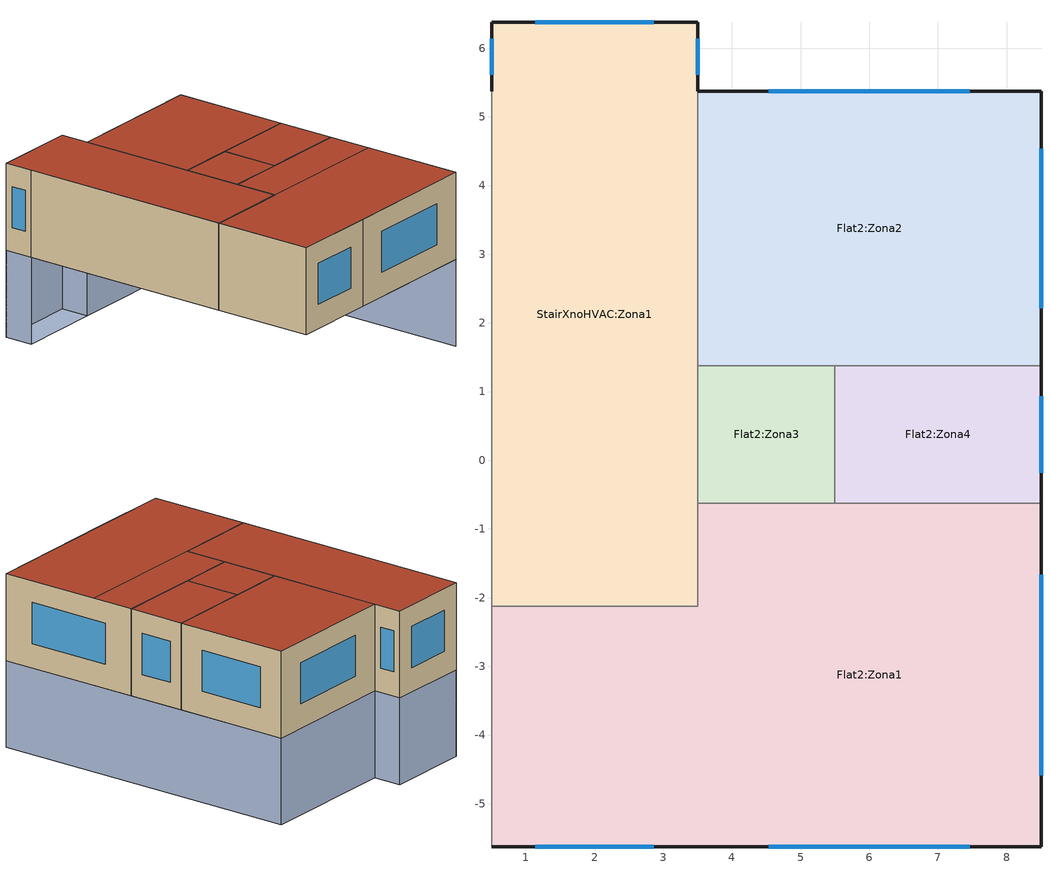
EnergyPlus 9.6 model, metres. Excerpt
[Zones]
StairXnoHVAC:Zona1
 floor adiabatic (Pavimento interno di progetto): 3.5,-2.12 0.5,-2.12 0.5,6.38 3.5,6.38 z0
 wall outside (_wall_MOD): 3.5,5.38 3.5,6.38 0.5,6.38 0.5,5.38 z0:3
 wall to Flat2:Zona3 (Parete semi-esposta di progetto_Rev): 3.5,-0.62 3.5,1.38 z0:3
 wall to Flat2:Zona2 (Parete semi-esposta di progetto_Rev): 3.5,1.38 3.5,5.38 z0:3
 wall to Flat2:Zona1 (Parete semi-esposta di progetto_Rev): 0.5,-2.12 3.5,-2.12 3.5,-0.62 z0:3
 wall adiabatic (115mm single leaf brick (plastered both sides)): 0.5,5.38 0.5,-2.12 z0:3
 window (Dbl LoE (e2=.1) Clr 6mm/13mm Arg - 1001): 3.5,5.62 3.5,6.13 z0.84:2.26
 window (Sgl Clr 6mm - 1002): 2.86,6.38 1.14,6.38 z0.84:2.26
 window (Trp LoE (e2=e5=.1) Clr 3mm/13mm Arg - 1003): 0.5,6.13 0.5,5.62 z0.84:2.26
 roof outside (_FlatRoof_mod): 0.5,-2.12 3.5,-2.12 3.5,6.38 0.5,6.38 z3
Flat2:Zona3
 floor ground (Pavimento controterra di progetto): 5.5,-0.62 3.5,-0.62 3.5,1.38 5.5,1.38 z0
 wall to Flat2:Zona4 (115mm single leaf brick (plastered both sides)): 5.5,-0.62 5.5,1.38 z0:3
 wall to Flat2:Zona2 (115mm single leaf brick (plastered both sides)): 5.5,1.38 3.5,1.38 z0:3
 wall to Flat2:Zona1 (115mm single leaf brick (plastered both sides)): 3.5,-0.62 5.5,-0.62 z0:3
 roof outside (_FlatRoof_mod): 3.5,-0.62 5.5,-0.62 5.5,1.38 3.5,1.38 z3
Flat2:Zona2
 floor ground (Pavimento controterra di progetto): 8.5,1.38 3.5,1.38 3.5,5.38 8.5,5.38 z0
 wall outside (_wall_MOD): 8.5,1.38 8.5,5.38 3.5,5.38 z0:3
 wall to Flat2:Zona4 (115mm single leaf brick (plastered both sides)_Rev): 5.5,1.38 8.5,1.38 z0:3
 window (Dbl LoE (e2=.1) Clr 6mm/13mm Arg - 1001): 8.5,2.21 8.5,4.54 / 7.46,5.38 4.54,5.38 z0.84:2.26
 roof outside (_FlatRoof_mod): 3.5,1.38 8.5,1.38 8.5,5.38 3.5,5.38 z3
Flat2:Zona1
 floor ground (Pavimento controterra di progetto): 3.5,-5.63 0.5,-5.63 0.5,-2.13 3.5,-2.13 z0; 8.5,-5.63 3.5,-5.63 3.5,-0.62 8.5,-0.62 z0
 wall outside (_wall_MOD): 0.5,-5.62 3.5,-5.62 8.5,-5.62 8.5,-0.62 z0:3
 wall to Flat2:Zona4 (115mm single leaf brick (plastered both sides)_Rev): 8.5,-0.62 5.5,-0.62 z0:3
 wall adiabatic (115mm single leaf brick (plastered both sides)): 0.5,-2.12 0.5,-5.62 z0:3
 window (Dbl LoE (e2=.1) Clr 6mm/13mm Arg - 1001): 8.5,-4.58 8.5,-1.66 / 1.14,-5.62 2.86,-5.62 / 4.54,-5.62 7.46,-5.62 z0.84:2.26
 roof outside (_FlatRoof_mod): 3.5,-2.12 8.5,-2.12 8.5,-0.62 3.5,-0.62 z3; 0.5,-5.62 8.5,-5.62 8.5,-2.12 0.5,-2.12 z3
Flat2:Zona4
 floor ground (Pavimento controterra di progetto): 8.5,-0.62 5.5,-0.62 5.5,1.38 8.5,1.38 z0
 wall outside (_wall_MOD): 8.5,-0.62 8.5,1.38 z0:3
 window (Dbl LoE (e2=.1) Clr 6mm/13mm Arg - 1001): 8.5,-0.18 8.5,0.94 z0.84:2.26
 roof outside (_FlatRoof_mod): 5.5,-0.62 8.5,-0.62 8.5,1.38 5.5,1.38 z3
shading: 8.5,-5.62 8.5,5.38 / 8.5,5.38 3.5,5.38 / 3.5,5.38 3.5,6.38 / 3.5,6.38 0.5,6.38 / 0.5,6.38 0.5,5.38 z-3:0; 0.5,-5.62 0.5,5.38 z0:3; 0.5,5.38 3.5,5.38 3.5,6.38 0.5,6.38 z0; 3.5,5.38 0.5,5.38 0.5,6.38 3.5,6.38 z-3
[Site:Location]
Senza titolo (01-01:31-12)  (01-01:31-12): Latitude {deg}=45.22; Longitude {deg}=7.65; Time Zone {hr}=1; Elevation {m}=287
[Site:GroundTemperature:BuildingSurface]
18, 18, 18, 18, 18, 18, 18, 18, 18, 18, 18, 18
[Site:GroundTemperature:Deep]
14, 14, 14, 14, 14, 14, 14, 14, 14, 14, 14, 14
[Site:GroundTemperature:Shallow]
14, 14, 14, 14, 14, 14, 14, 14, 14, 14, 14, 14
[Site:GroundTemperature:FCfactorMethod]
1.99, 1.11, 2.67, 5.12, 11.52, 16.46, 19.79, 20.81, 19.08, 15.24, 10.12, 5.36
[Site:GroundReflectance]
0.2, 0.2, 0.2, 0.2, 0.2, 0.2, 0.2, 0.2, 0.2, 0.2, 0.2, 0.2
[Site:GroundReflectance:SnowModifier]
2, 2
[SizingPeriod:DesignDay] Day of Month=15; Humidity Condition Type=WetBulb; Barometric Pressure {Pa}=97924.4; Rain Indicator=No; Snow Indicator=No
Name | Month | Day Type | Maximum Dry-Bulb Temperature {C} | Daily Dry-Bulb Temperature Range {deltaC} | Wetbulb or DewPoint at Maximum Dry-Bulb {C} | Wind Speed {m/s} | Wind Direction {deg} | Daylight Saving Time Indicator | Solar Model Indicator | Sky Clearness
Summer Design Day in Senza titolo (01-01:31-12) Giu | 6 | SummerDesignDay | 31.8 | 11.1 | 22.9 | 0 | 0 | Yes | ASHRAEClearSky | 0.98
Summer Design Day in Senza titolo (01-01:31-12) Lug | 7 | SummerDesignDay | 32.1 | 11 | 22.8 | 0 | 0 | Yes | ASHRAEClearSky | 0.98
Summer Design Day in Senza titolo (01-01:31-12) Ago | 8 | SummerDesignDay | 32.8 | 11.5 | 23.5 | 0 | 0 | Yes | ASHRAEClearSky | 0.98
Summer Design Day in Senza titolo (01-01:31-12) Set | 9 | SummerDesignDay | 29 | 11.5 | 20.2 | 0 | 0 | Yes | ASHRAEClearSky | 0.98
Winter Design Day in Senza titolo (01-01:31-12) | 1 | WinterDesignDay | -5.9 | 0 | -5.9 | 0.6 | 300 | No |  | 0
[Building]
Building: North Axis {deg}=0; Terrain=Suburbs; Loads Convergence Tolerance Value {W}=.04; Temperature Convergence Tolerance Value {deltaC}=.4; Solar Distribution=FullExterior; Maximum Number of Warmup Days=25; Minimum Number of Warmup Days=6
[Material:NoMass]
5_RVAL_4: Roughness=Rough; Thermal Resistance {m2-K/W}=.18; Thermal Absorptance=0.9; Solar Absorptance=0.7; Visible Absorptance=0.7
[Construction]
Pavimento interno di progetto; Massa interna di progetto: Cast Concrete (Dense)_.1
_FlatRoof_mod: Asphalt 1_.01, MW Glass Wool (rolls)_.0001, Cement/plaster/mortar - cement plaster_.04, Concrete cast - dense reinforced_.2, Plasterboard_.013
_wall_MOD: Cement/plaster/mortar - cement plaster sand aggregate_.015, _Insulation_.0001, Brick_.06, 5_RVAL_4, Concrete Block (Medium)_.13, Gypsum Plastering_.015
Parete semi-esposta di progetto_Rev: Gypsum Plastering_.013, Concrete Block (Medium)_.1, XPS Extruded Polystyrene  - CO2 Blowing_.0795, Brickwork Outer_.1
115mm single leaf brick (plastered both sides); 115mm single leaf brick (plastered both sides)_Rev: Gypsum Plastering_.013, Brickwork Inner_.115, Gypsum Plastering_.013
Pavimento controterra di progetto: Urea Formaldehyde Foam_.1327, Cast Concrete_.1, Floor/Roof Screed_.07, Timber Flooring_.03
Dbl LoE (e2=.1) Clr 6mm/13mm Arg - 1001: 42, 1004, 3
Dbl LoE (e2=.1) Clr 6mm/13mm Arg - 2001: 20002, 42, 1004, 3
Sgl Clr 6mm - 1002: 3
Sgl Clr 6mm - 2002: 20002, 3
Trp LoE (e2=e5=.1) Clr 3mm/13mm Arg - 1003: 40, 1004, 2, 1004, 41
Trp LoE (e2=e5=.1) Clr 3mm/13mm Arg - 2003: 20002, 40, 1004, 2, 1004, 41
[WindowMaterial:Gas]
1004: Gas Type=Argon; Thickness {m}=.013
[WindowMaterial:Glazing] Optical Data Type=SpectralAverage; Infrared Transmittance at Normal Incidence=0; Conductivity {W/m-K}=.9; Dirt Correction Factor for Solar and Visible Transmittance=1
Name | Thickness {m} | Solar Transmittance at Normal Incidence | Front Side Solar Reflectance at Normal Incidence | Back Side Solar Reflectance at Normal Incidence | Visible Transmittance at Normal Incidence | Front Side Visible Reflectance at Normal Incidence | Back Side Visible Reflectance at Normal Incidence | Front Side Infrared Hemispherical Emissivity | Back Side Infrared Hemispherical Emissivity
2 | .003 | .837 | .075 | .075 | .898 | .081 | .081 | .84 | .84
3 | .006 | .775 | .071 | .071 | .881 | .08 | .08 | .84 | .84
40 | .003 | .63 | .19 | .22 | .85 | .056 | .079 | .84 | .1
41 | .003 | .63 | .22 | .19 | .85 | .079 | .056 | .1 | .84
42 | .006 | .6 | .17 | .22 | .84 | .055 | .078 | .84 | .1
[WindowMaterial:Blind]
20002: Slat Orientation=Horizontal; Slat Width {m}=0.025; Slat Separation {m}=0.01875; Slat Thickness {m}=0.001; Slat Angle {deg}=45; Slat Conductivity {W/m-K}=0.9; Slat Beam Solar Transmittance=0; Front Side Slat Beam Solar Reflectance=0.5; Back Side Slat Beam Solar Reflectance=0.5; Slat Diffuse Solar Transmittance=0; Front Side Slat Diffuse Solar Reflectance=0.5; Back Side Slat Diffuse Solar Reflectance=0.5; Slat Beam Visible Transmittance=0; Front Side Slat Beam Visible Reflectance=0.5; Back Side Slat Beam Visible Reflectance=0.5; Slat Diffuse Visible Transmittance=0; Front Side Slat Diffuse Visible Reflectance=0.5; Back Side Slat Diffuse Visible Reflectance=0.5; Slat Infrared Hemispherical Transmittance=0; Front Side Slat Infrared Hemispherical Emissivity=0.9; Back Side Slat Infrared Hemispherical Emissivity=0.9; Blind to Glass Distance {m}=0.05; Blind Top Opening Multiplier=0.5; Blind Bottom Opening Multiplier=0.5; Blind Left Side Opening Multiplier=0.5; Blind Right Side Opening Multiplier=0.5; Minimum Slat Angle {deg}=0; Maximum Slat Angle {deg}=180
[Material] Roughness=Rough
Name | Thickness {m} | Conductivity {W/m-K} | Density {kg/m3} | Specific Heat {J/kg-K} | Thermal Absorptance | Solar Absorptance | Visible Absorptance
Cast Concrete (Dense)_.1 | .1 | 1.4 | 2100 | 840 | 0.9 | 0.6 | 0.6
Asphalt 1_.01 | .01 | 0.7 | 2100 | 1000 | 0.9 | 0.85 | 0.9
MW Glass Wool (rolls)_.0001 | .0001 | 0.04 | 12 | 840 | 0.9 | 0.6 | 0.6
Cement/plaster/mortar - cement plaster_.04 | .04 | 0.72 | 1760 | 840 | 0.9 | 0.6 | 0.6
Concrete cast - dense reinforced_.2 | .2 | 1.9 | 2300 | 840 | 0.9 | 0.6 | 0.6
Plasterboard_.013 | .013 | 0.25 | 2800 | 896 | 0.9 | 0.5 | 0.5
Cement/plaster/mortar - cement plaster sand aggregate_.015 | .015 | 0.72 | 1860 | 840 | 0.9 | 0.6 | 0.6
_Insulation_.0001 | .0001 | .04 | 15 | 1400 | .9 | .6 | .6
Brick_.06 | .06 | 0.72 | 1920 | 840 | 0.9 | 0.6 | 0.6
Concrete Block (Medium)_.13 | .13 | 0.51 | 1400 | 1000 | 0.9 | 0.6 | 0.6
Gypsum Plastering_.015 | .015 | 0.4 | 1000 | 1000 | 0.9 | 0.5 | 0.5
Brickwork Outer_.1 | .1 | 0.84 | 1700 | 800 | 0.9 | 0.7 | 0.7
XPS Extruded Polystyrene  - CO2 Blowing_.0795 | .0795 | 0.034 | 35 | 1400 | 0.9 | 0.6 | 0.6
Concrete Block (Medium)_.1 | .1 | 0.51 | 1400 | 1000 | 0.9 | 0.6 | 0.6
Gypsum Plastering_.013 | .013 | 0.4 | 1000 | 1000 | 0.9 | 0.5 | 0.5
Brickwork Inner_.115 | .115 | 0.62 | 1700 | 800 | 0.9 | 0.7 | 0.7
Urea Formaldehyde Foam_.1327 | .1327 | 0.04 | 10 | 1400 | 0.9 | 0.6 | 0.6
Cast Concrete_.1 | .1 | 1.13 | 2000 | 1000 | 0.9 | 0.6 | 0.6
Floor/Roof Screed_.07 | .07 | 0.41 | 1200 | 840 | 0.9 | 0.73 | 0.73
Timber Flooring_.03 | .03 | 0.14 | 650 | 1200 | 0.9 | 0.78 | 0.78
[WindowShadingControl] Shading Type=ExteriorBlind; Shading Control Type=OnIfHighOutdoorAirTempAndHighHorizontalSolar; Schedule=Summer (Northern Hemisphere); Setpoint {W/m2, W or deg C}=24; Shading Control Is Scheduled=Yes; Glare Control Is Active=No; Type of Slat Angle Control for Blinds=FixedSlatAngle; Setpoint 2 {W/m2 or deg C}=120; Multiple Surface Control Type=Group
Name | Zone | Construction with Shading | Fenestration Surface 1 | Fenestration Surface 2 | Fenestration Surface 1 Name Est | Fenestration Surface 2 Name Sud | Fenestration Surface 3 Name Sud
11001 | StairXnoHVAC:Zona1 | Dbl LoE (e2=.1) Clr 6mm/13mm Arg - 2001 | StairXnoHVAC:Zona1_Wall_2_0_0_0_0_0_Win
21001 | Flat2:Zona4 | Dbl LoE (e2=.1) Clr 6mm/13mm Arg - 2001 | Flat2:Zona4_Wall_2_0_0_0_0_0_Win
31001 | Flat2:Zona2 | Dbl LoE (e2=.1) Clr 6mm/13mm Arg - 2001 | Flat2:Zona2_Wall_2_0_0_0_0_0_Win | Flat2:Zona2_Wall_3_0_0_0_0_0_Win
41001 | Flat2:Zona1 | Dbl LoE (e2=.1) Clr 6mm/13mm Arg - 2001 |  |  | Flat2:Zona1_Wall_2_0_0_0_0_0_Win | Flat2:Zona1_Wall_8_0_0_0_0_0_Win | Flat2:Zona1_Wall_9_0_0_0_0_0_Win
11002 | StairXnoHVAC:Zona1 | Sgl Clr 6mm - 2002 | StairXnoHVAC:Zona1_Wall_3_0_0_0_0_0_Win
11003 | StairXnoHVAC:Zona1 | Trp LoE (e2=e5=.1) Clr 3mm/13mm Arg - 2003 | StairXnoHVAC:Zona1_Wall_4_1_0_0_0_0_Win
[Zone] Type=1; Multiplier=1; Zone Inside Convection Algorithm=TARP
Name | Volume {m3} | Floor Area {m2} | Part of Total Floor Area
StairXnoHVAC:Zona1 | 76.5 | 25.5 | No
Flat2:Zona3 | 11.9874 | 3.9958 | Yes
Flat2:Zona4 | 17.9811 | 5.9937 | Yes
Flat2:Zona2 | 60 | 20 | Yes
Flat2:Zona1 | 106.5315 | 35.5105 | Yes
[ZoneContaminantSourceAndSink:Generic:Constant] Design Generation Rate {m3/s}=.000001; Design Removal Coefficient {m3/s}=0
Name | Zone | Generation Schedule | Removal Schedule
StairXnoHVAC:Zona1 Contaminant | StairXnoHVAC:Zona1 | Off 24/7 | Off 24/7
Flat2:Zona3 Contaminant | Flat2:Zona3 | _EN16798-1_RES_OCC | _EN16798-1_RES_OCC
Flat2:Zona4 Contaminant | Flat2:Zona4 | _EN16798-1_RES_OCC | _EN16798-1_RES_OCC
Flat2:Zona2 Contaminant | Flat2:Zona2 | _EN16798-1_RES_OCC | _EN16798-1_RES_OCC
Flat2:Zona1 Contaminant | Flat2:Zona1 | _EN16798-1_RES_OCC | _EN16798-1_RES_OCC
[ZoneInfiltration:DesignFlowRate] Schedule=On 24/7; Design Flow Rate Calculation Method=AirChanges/Hour; Constant Term Coefficient=1; Temperature Term Coefficient=0; Velocity Term Coefficient=0; Velocity Squared Term Coefficient=0
Name | Zone or ZoneList | Design Flow Rate {m3/s} | Air Changes per Hour {1/hr}
StairXnoHVAC:Zona1 Infiltration | StairXnoHVAC:Zona1 | .014875 | 0.5
Flat2:Zona3 Infiltration | Flat2:Zona3 | .002331 | 0.1
Flat2:Zona4 Infiltration | Flat2:Zona4 | .003496 | 0.1
Flat2:Zona2 Infiltration | Flat2:Zona2 | .011667 | 0.1
Flat2:Zona1 Infiltration | Flat2:Zona1 | .020714 | 0.1
[PEOPLE] Number of People Schedule=_EN16798-1_RES_OCC; Number of People Calculation Method=Area/Person; People per Floor Area {person/m2}=.0188; Floor Area per Person {m2/person}=28.3; Fraction Radiant=.3; Sensible Heat Fraction=AutoCalculate; Carbon Dioxide Generation Rate {m3/s-W}=4.96e-08; Enable ASHRAE 55 Comfort Warnings=No; Mean Radiant Temperature Calculation Type=ZoneAveraged; Work Efficiency Schedule=Work efficiency; Clothing Insulation Calculation Method=ClothingInsulationSchedule; Air Velocity Schedule=Default Air Velocity for Comfort Calculations; Thermal Comfort Model 1 Type=Fanger; Thermal Comfort Model 2 Type=AdaptiveCEN15251
Name | Zone or ZoneList or Space or SpaceList | Activity Level Schedule | Clothing Insulation Schedule
People Flat2:Zona3 | Flat2:Zona3 | Activity Schedule 436 | Clothing Schedule 436
People Flat2:Zona4 | Flat2:Zona4 | Activity Schedule 443 | Clothing Schedule 443
People Flat2:Zona2 | Flat2:Zona2 | Activity Schedule 450 | Clothing Schedule 450
People Flat2:Zona1 | Flat2:Zona1 | Activity Schedule 458 | Clothing Schedule 458
[Lights] Schedule=_EN16798-1_RES_light; Design Level Calculation Method=Watts/Area; Watts per Zone Floor Area {W/m2}=3; Return Air Fraction=0; Fraction Radiant=.42; Fraction Visible=.18; Fraction Replaceable=1
Name | Zone or ZoneList or Space or SpaceList
Flat2:Zona3 General lighting | Flat2:Zona3
Flat2:Zona4 General lighting | Flat2:Zona4
Flat2:Zona2 General lighting | Flat2:Zona2
Flat2:Zona1 General lighting | Flat2:Zona1
[OtherEquipment] Fuel Type=Electricity; Schedule=_EN16798-1_RES_Appliances; Design Level Calculation Method=Watts/Area; Power per Zone Floor Area {W/m2}=3; Fraction Latent=0; Fraction Radiant=.2; Fraction Lost=0; Carbon Dioxide Generation Rate {m3/s-W}=0
Name | Zone or ZoneList or Space or SpaceList
Flat2:Zona3 Miscellaneous gain | Flat2:Zona3
Flat2:Zona4 Miscellaneous gain | Flat2:Zona4
Flat2:Zona2 Miscellaneous gain | Flat2:Zona2
Flat2:Zona1 Miscellaneous gain | Flat2:Zona1
[WaterUse:Equipment] Flow Rate Fraction Schedule=_EN16798-1_RES_OCC
Name | Peak Flow Rate {m3/s} | Target Temperature Schedule | Hot Water Supply Temperature Schedule | Cold Water Supply Temperature Schedule | Zone
DHW Flat2:Zona3 | 3.84212e-08 | DHW Supply Temperature Flat2:Zona3 | DHW Supply Temperature Flat2:Zona3 | DHW Mains Temperature Flat2:Zona3 | Flat2:Zona3
DHW Flat2:Zona4 | 5.76317e-08 | DHW Supply Temperature Flat2:Zona4 | DHW Supply Temperature Flat2:Zona4 | DHW Mains Temperature Flat2:Zona4 | Flat2:Zona4
DHW Flat2:Zona2 | 1.92308e-07 | DHW Supply Temperature Flat2:Zona2 | DHW Supply Temperature Flat2:Zona2 | DHW Mains Temperature Flat2:Zona2 | Flat2:Zona2
DHW Flat2:Zona1 | 3.41447e-07 | DHW Supply Temperature Flat2:Zona1 | DHW Supply Temperature Flat2:Zona1 | DHW Mains Temperature Flat2:Zona1 | Flat2:Zona1
[Daylighting:Controls] Daylighting Method=SplitFlux; Availability Schedule=On; Lighting Control Type=Continuous; Minimum Input Power Fraction for Continuous or ContinuousOff Dimming Control=.1; Minimum Light Output Fraction for Continuous or ContinuousOff Dimming Control=0.1; Number of Stepped Control Steps=1; Probability Lighting will be Reset When Needed in Manual Stepped Control=1; Glare Calculation Azimuth Angle of View Direction Clockwise from Zone y-Axis {deg}=0; Maximum Allowable Discomfort Glare Index=22; DElight Gridding Resolution {m2}=1; Fraction of Lights Controlled by Reference Point 1=1; Illuminance Setpoint at Reference Point 1 {lux}=100
Name | Zone or Space | Glare Calculation Daylighting Reference Point | Daylighting Reference Point 1
Flat2:Zona3 | Flat2:Zona3 | Flat2:Zona3 Ref Point 1 | Flat2:Zona3 Ref Point 1
Flat2:Zona4 | Flat2:Zona4 | Flat2:Zona4 Ref Point 1 | Flat2:Zona4 Ref Point 1
Flat2:Zona2 | Flat2:Zona2 | Flat2:Zona2 Ref Point 1 | Flat2:Zona2 Ref Point 1
Flat2:Zona1 | Flat2:Zona1 | Flat2:Zona1 Ref Point 1 | Flat2:Zona1 Ref Point 1
[ZoneVentilation:DesignFlowRate] Schedule=Summer (Northern Hemisphere); Design Flow Rate Calculation Method=AirChanges/Hour; Air Changes per Hour {1/hr}=1; Ventilation Type=NATURAL; Fan Pressure Rise {Pa}=0; Fan Total Efficiency=1; Constant Term Coefficient=1; Temperature Term Coefficient=0; Velocity Term Coefficient=0; Velocity Squared Term Coefficient=0; Minimum Indoor Temperature {C}=18; Maximum Indoor Temperature {C}=100; Delta Temperature {deltaC}=2; Minimum Outdoor Temperature {C}=-100; Maximum Outdoor Temperature {C}=100; Maximum Wind Speed {m/s}=40
Name | Zone or ZoneList | Design Flow Rate {m3/s}
Flat2:Zona3 Nat Vent | Flat2:Zona3 | .016649
Flat2:Zona4 Nat Vent | Flat2:Zona4 | .024974
Flat2:Zona2 Nat Vent | Flat2:Zona2 | .083333
Flat2:Zona1 Nat Vent | Flat2:Zona1 | .14796
[InternalMass]
Flat2:Zona1 Internal mass: Construction=Massa interna di progetto; Zone or ZoneList=Flat2:Zona1; Surface Area {m2}=20
[Sizing:Zone] Zone Cooling Design Supply Air Temperature Input Method=SupplyAirTemperature; Zone Cooling Design Supply Air Temperature {C}=12; Zone Cooling Design Supply Air Temperature Difference {deltaC}=0; Zone Heating Design Supply Air Temperature Input Method=SupplyAirTemperature; Zone Heating Design Supply Air Temperature {C}=35; Zone Heating Design Supply Air Temperature Difference {deltaC}=0; Zone Cooling Design Supply Air Humidity Ratio {kgWater/kgDryAir}=0.0077; Zone Heating Design Supply Air Humidity Ratio {kgWater/kgDryAir}=0.0156; Zone Heating Sizing Factor=1.25; Zone Cooling Sizing Factor=1.15; Cooling Design Air Flow Method=DesignDay; Cooling Minimum Air Flow Fraction=0; Heating Design Air Flow Method=DesignDay
Name | Design Specification Outdoor Air Object | Design Specification Zone Air Distribution Object
Flat2:Zona3 | Flat2:Zona3 | Flat2:Zona3
Flat2:Zona4 | Flat2:Zona4 | Flat2:Zona4
Flat2:Zona2 | Flat2:Zona2 | Flat2:Zona2
Flat2:Zona1 | Flat2:Zona1 | Flat2:Zona1
[DesignSpecification:ZoneAirDistribution] Zone Air Distribution Effectiveness in Cooling Mode=1; Zone Air Distribution Effectiveness in Heating Mode=1
Flat2:Zona3; Flat2:Zona4; Flat2:Zona2; Flat2:Zona1
[DesignSpecification:OutdoorAir] Outdoor Air Method=Sum; Outdoor Air Flow per Person {m3/s-person}=.01; Outdoor Air Flow per Zone Floor Area {m3/s-m2}=0; Outdoor Air Flow per Zone {m3/s}=0; Outdoor Air Flow Air Changes per Hour {1/hr}=0; Outdoor Air Schedule=_EN16798-1_RES_OCC
Flat2:Zona3; Flat2:Zona4; Flat2:Zona2; Flat2:Zona1
[ZoneControl:Thermostat] Control Type Schedule=Zone Control Type Sched
Name | Zone or ZoneList | Control 1
Flat2:Zona3 Thermostat | Flat2:Zona3 | Dual Setpoint - Zone Flat2:Zona3
Flat2:Zona4 Thermostat | Flat2:Zona4 | Dual Setpoint - Zone Flat2:Zona4
Flat2:Zona2 Thermostat | Flat2:Zona2 | Dual Setpoint - Zone Flat2:Zona2
Flat2:Zona1 Thermostat | Flat2:Zona1 | Dual Setpoint - Zone Flat2:Zona1
[ThermostatSetpoint:DualSetpoint]
Name | Heating Setpoint Temperature Schedule | Cooling Setpoint Temperature Schedule
Dual Setpoint - Zone Flat2:Zona3 | Flat2:Zona3-4_heating Setpoint | Flat2:Zona3-4_Cooling Setpoint
Dual Setpoint - Zone Flat2:Zona4 | Flat2:Zona3-4_Heating Setpoint | Flat2:Zona3-4_Cooling Setpoint
Dual Setpoint - Zone Flat2:Zona2 | Flat2:Zona2_Heating Setpoint | Flat2:Zona2_Cooling Setpoint
Dual Setpoint - Zone Flat2:Zona1 | Flat2:Zona1_Heating Setpoint | Flat2:Zona1_Cooling Setpoint
[Zone equipment]
Flat2:Zona3: Flat2:Zona3 Ideal Loads Air
Flat2:Zona4: Flat2:Zona4 Ideal Loads Air
Flat2:Zona2: Flat2:Zona2 Ideal Loads Air
Flat2:Zona1: Flat2:Zona1 Ideal Loads Air
[ZoneHVAC:IdealLoadsAirSystem] Maximum Heating Supply Air Temperature {C}=35; Minimum Cooling Supply Air Temperature {C}=12; Maximum Heating Supply Air Humidity Ratio {kgWater/kgDryAir}=0.0156; Minimum Cooling Supply Air Humidity Ratio {kgWater/kgDryAir}=0.0077; Heating Limit=LimitCapacity; Maximum Heating Air Flow Rate {m3/s}=Autosize; Maximum Sensible Heating Capacity {W}=Autosize; Cooling Limit=LimitFlowRateAndCapacity; Maximum Cooling Air Flow Rate {m3/s}=Autosize; Maximum Total Cooling Capacity {W}=Autosize; Dehumidification Control Type=None; Humidification Control Type=None; Outdoor Air Economizer Type=NoEconomizer; Heat Recovery Type=Sensible; Sensible Heat Recovery Effectiveness=0.7; Latent Heat Recovery Effectiveness=0.65
Name | Heating Availability Schedule | Cooling Availability Schedule | Design Specification Outdoor Air Object
Flat2:Zona3 Ideal Loads Air | Flat2:Zona3 Heating Availability Sch | Flat2:Zona3 Cooling Availability Sch | Flat2:Zona3
Flat2:Zona4 Ideal Loads Air | Flat2:Zona4 Heating Availability Sch | Flat2:Zona4 Cooling Availability Sch | Flat2:Zona4
Flat2:Zona2 Ideal Loads Air | Flat2:Zona2 Heating Availability Sch | Flat2:Zona2 Cooling Availability Sch | Flat2:Zona2
Flat2:Zona1 Ideal Loads Air | Flat2:Zona1 Heating Availability Sch | Flat2:Zona1 Cooling Availability Sch | Flat2:Zona1
[EnergyManagementSystem:Actuator]
Name | Actuated Component Unique | Actuated Component Type | Actuated Component Control Type
ZONA1:HEATWINTER | Flat2:Zona1_heating Setpoint | Schedule:Constant | Schedule Value
ZONA2:HEATWINTER | Flat2:Zona2_heating Setpoint | Schedule:Constant | Schedule Value
ZONA34:HEATWINTER | Flat2:Zona3-4_heating Setpoint | Schedule:Constant | Schedule Value
ZONA1:COOLINGSP | Flat2:Zona1_cooling Setpoint | Schedule:Constant | Schedule Value
ZONA2:COOLINGSP | Flat2:Zona2_cooling Setpoint | Schedule:Constant | Schedule Value
ZONA34:COOLINGSP | Flat2:Zona3-4_cooling Setpoint | Schedule:Constant | Schedule Value
Flat2:Zona1_Wall_2_0_0_0_0_0_Win_Shading_Deploy_Status | Flat2:Zona1_Wall_2_0_0_0_0_0_Win | Window Shading Control | Control Status
Flat2:Zona1_Wall_8_0_0_0_0_0_Win_Shading_Deploy_Status | Flat2:Zona1_Wall_8_0_0_0_0_0_Win | Window Shading Control | Control Status
Flat2:Zona1_Wall_9_0_0_0_0_0_Win_Shading_Deploy_Status | Flat2:Zona1_Wall_9_0_0_0_0_0_Win | Window Shading Control | Control Status
Flat2:Zona2_Wall_2_0_0_0_0_0_Win_Shading_Deploy_Status | Flat2:Zona2_Wall_2_0_0_0_0_0_Win | Window Shading Control | Control Status
Flat2:Zona2_Wall_3_0_0_0_0_0_Win_Shading_Deploy_Status | Flat2:Zona2_Wall_3_0_0_0_0_0_Win | Window Shading Control | Control Status
Flat2:Zona4_Wall_2_0_0_0_0_0_Win_Shading_Deploy_Status | Flat2:Zona4_Wall_2_0_0_0_0_0_Win | Window Shading Control | Control Status
[ENERGYMANAGEMENTSYSTEM:ACTUATOR] Actuated Component Type=Ideal Loads Air System; Actuated Component Control Type=Outdoor Air Mass Flow Rate
Name | Actuated Component Unique
mech_vent_actuator_Flat2:Zona1 | Flat2:Zona1 Ideal Loads Air
mech_vent_actuator_Flat2:Zona2 | Flat2:Zona2 Ideal Loads Air
mech_vent_actuator_Flat2:Zona3 | Flat2:Zona3 Ideal Loads Air
mech_vent_actuator_Flat2:Zona4 | Flat2:Zona4 Ideal Loads Air
[EnergyManagementSystem:Program]
MYCOMPUTEDHEATINGSETPOINTPROG:ZONE1: Set locHour = Hour; Set locDay = DayOfWeek; Set locHol = Holiday; IF (Holiday == 3.0) && (DayOfYear == 21); Set ZONA1:HEATWINTER = 20.0; ELSEIF (HOUR < 6) && (DayOfWeek >=2) && (DayOfWeek <=6); Set ZONA1:HEATWINTER = 12.0; ELSEIF (Hour >= 6) && (Hour < 9)  && (DayOfWeek >=2) && (DayOfWeek <=6); Set ZONA1:HEATWINTER = 20.0; ELSEIF (Hour >= 9) && (Hour < 16)  && (DayOfWeek >=2) && (DayOfWeek <=6); Set ZONA1:HEATWINTER = 12.0; ELSEIF (Hour >= 16) && (Hour < 22)  && (DayOfWeek >=2) && (DayOfWeek <=6); Set ZONA1:HEATWINTER = 20.0; ELSEIF (Hour >= 22) && (DayOfWeek >=2) && (DayOfWeek <=6); Set ZONA1:HEATWINTER = 12.0; ELSEIF (HOUR < 7) && (DayOfWeek ==1) || (DayOfWeek ==7); Set ZONA1:HEATWINTER = 12.0; ELSEIF (Hour >= 7) && (Hour < 22)  && (DayOfWeek ==1) || (DayOfWeek ==7); Set ZONA1:HEATWINTER = 20.0; ELSEIF (Hour >= 22) && && (DayOfWeek ==1) || (DayOfWeek ==7); Set ZONA1:HEATWINTER = 12.0; ENDIF
MYCOMPUTEDHEATINGSETPOINTPROG:ZONE2: Set locHour = Hour; Set locDay = DayOfWeek; Set locHol = Holiday; IF (Holiday == 3.0) && (DayOfYear == 21); Set ZONA2:HEATWINTER = 20.0; ELSEIF (HOUR < 6) && (DayOfWeek >=2) && (DayOfWeek <=6); Set ZONA2:HEATWINTER = 12.0; ELSEIF (Hour >= 6) && (Hour < 9)  && (DayOfWeek >=2) && (DayOfWeek <=6); Set ZONA2:HEATWINTER = 20.0; ELSEIF (Hour >= 9) && (Hour < 16)  && (DayOfWeek >=2) && (DayOfWeek <=6); Set ZONA2:HEATWINTER = 12.0; ELSEIF (Hour >= 16) && (Hour < 22)  && (DayOfWeek >=2) && (DayOfWeek <=6); Set ZONA2:HEATWINTER = 20.0; ELSEIF (Hour >= 22) && (DayOfWeek >=2) && (DayOfWeek <=6); Set ZONA2:HEATWINTER = 12.0; ELSEIF (HOUR < 7) && (DayOfWeek ==1) || (DayOfWeek ==7); Set ZONA2:HEATWINTER = 12.0; ELSEIF (Hour >= 7) && (Hour < 22)  && (DayOfWeek ==1) || (DayOfWeek ==7); Set ZONA2:HEATWINTER = 20.0; ELSEIF (Hour >= 22) && && (DayOfWeek ==1) || (DayOfWeek ==7); Set ZONA2:HEATWINTER = 12.0; ENDIF
MYCOMPUTEDHEATINGSETPOINTPROG:ZONE34: Set locHour = Hour; Set locDay = DayOfWeek; Set locHol = Holiday; IF (Holiday == 3.0) && (DayOfYear == 21); Set ZONA34:HEATWINTER = 20.0; ELSEIF (HOUR < 6) && (DayOfWeek >=2) && (DayOfWeek <=6); Set ZONA34:HEATWINTER = 12.0; ELSEIF (Hour >= 6) && (Hour < 9)  && (DayOfWeek >=2) && (DayOfWeek <=6); Set ZONA34:HEATWINTER = 20.0; ELSEIF (Hour >= 9) && (Hour < 16)  && (DayOfWeek >=2) && (DayOfWeek <=6); Set ZONA34:HEATWINTER = 12.0; ELSEIF (Hour >= 16) && (Hour < 22)  && (DayOfWeek >=2) && (DayOfWeek <=6); Set ZONA34:HEATWINTER = 20.0; ELSEIF (Hour >= 22) && (DayOfWeek >=2) && (DayOfWeek <=6); Set ZONA34:HEATWINTER = 12.0; ELSEIF (HOUR < 7) && (DayOfWeek ==1) || (DayOfWeek ==7); Set ZONA34:HEATWINTER = 12.0; ELSEIF (Hour >= 7) && (Hour < 22)  && (DayOfWeek ==1) || (DayOfWeek ==7); Set ZONA34:HEATWINTER = 20.0; ELSEIF (Hour >= 22) && && (DayOfWeek ==1) || (DayOfWeek ==7); Set ZONA34:HEATWINTER = 12.0; ENDIF
MYCOMPUTEDCOOLINGSETPOINTPROG:ZONE1: IF (Holiday == 3.0) && (DayOfMonth == 21) && (Month == 1); Set  ZONA1:COOLINGSP = 100.0; ELSEIF (Hour < 9); Set  ZONA1:COOLINGSP = 100.0; ELSEIF (Hour >= 9) && (Hour < 14); Set  ZONA1:COOLINGSP = 28.0; ELSEIF (Hour >= 14) && (Hour < 22); Set  ZONA1:COOLINGSP = 26.0; ELSEIF (Hour >= 22); Set  ZONA1:COOLINGSP = 28.0; ENDIF
MYCOMPUTEDCOOLINGSETPOINTPROG:ZONE2: IF (Holiday == 3.0) && (DayOfMonth == 21) && (Month == 1); Set  ZONA2:COOLINGSP = 100.0; ELSEIF (Hour < 9); Set  ZONA2:COOLINGSP = 100.0; ELSEIF (Hour >= 9) && (Hour < 14); Set  ZONA2:COOLINGSP = 28.0; ELSEIF (Hour >= 14) && (Hour < 22); Set  ZONA2:COOLINGSP = 26.0; ELSEIF (Hour >= 22); Set  ZONA2:COOLINGSP = 28.0; ENDIF
MYCOMPUTEDCOOLINGSETPOINTPROG:ZONE34: IF (Holiday == 3.0) && (DayOfMonth == 21) && (Month == 1); Set  ZONA34:COOLINGSP = 100.0; ELSEIF (Hour < 9); Set  ZONA34:COOLINGSP = 100.0; ELSEIF (Hour >= 9) && (Hour < 14); Set  ZONA34:COOLINGSP = 28.0; ELSEIF (Hour >= 14) && (Hour < 22); Set  ZONA34:COOLINGSP = 26.0; ELSEIF (Hour >= 22); Set  ZONA34:COOLINGSP = 28.0; ENDIF
Set_Shade_Control_State: Set IncidentAngleRad = @ArcCos Solar_Beam_Incident_Cos; Set IncidentAngle   = @RadToDeg IncidentAngleRad; IF IncidentAngle < 45; Set Flat2:Zona1_Wall_2_0_0_0_0_0_Win_Shading_Deploy_Status = Shade_Status_Exterior_Blind_On; ELSEIF Zone_Sensible_Cool_Rate > 20; Set Flat2:Zona1_Wall_2_0_0_0_0_0_Win_Shading_Deploy_Status = Shade_Status_Exterior_Blind_On; Else; Set Flat2:Zona1_Wall_2_0_0_0_0_0_Win_Shading_Deploy_Status = Shade_Status_Off; ENDIF
Set_Shade_Control_State2: Set IncidentAngleRad2 = @ArcCos Solar_Beam_Incident_Cos2; Set IncidentAngle2   = @RadToDeg IncidentAngleRad2; IF IncidentAngle2 < 45; Set Flat2:Zona1_Wall_8_0_0_0_0_0_Win_Shading_Deploy_Status = Shade_Status_Exterior_Blind_On; ELSEIF Zone_Sensible_Cool_Rate > 20; Set Flat2:Zona1_Wall_8_0_0_0_0_0_Win_Shading_Deploy_Status = Shade_Status_Exterior_Blind_On; Else; Set Flat2:Zona1_Wall_8_0_0_0_0_0_Win_Shading_Deploy_Status = Shade_Status_Off; ENDIF
Set_Shade_Control_State3: Set IncidentAngleRad3 = @ArcCos Solar_Beam_Incident_Cos3; Set IncidentAngle3   = @RadToDeg IncidentAngleRad3; IF IncidentAngle3 < 45; Set Flat2:Zona1_Wall_9_0_0_0_0_0_Win_Shading_Deploy_Status = Shade_Status_Exterior_Blind_On; ELSEIF Zone_Sensible_Cool_Rate > 20; Set Flat2:Zona1_Wall_9_0_0_0_0_0_Win_Shading_Deploy_Status = Shade_Status_Exterior_Blind_On; Else; Set Flat2:Zona1_Wall_9_0_0_0_0_0_Win_Shading_Deploy_Status = Shade_Status_Off; ENDIF
Set_Shade_Control_State4: Set IncidentAngleRad4 = @ArcCos Solar_Beam_Incident_Cos4; Set IncidentAngle4   = @RadToDeg IncidentAngleRad4; IF IncidentAngle4 < 45; Set Flat2:Zona2_Wall_2_0_0_0_0_0_Win_Shading_Deploy_Status = Shade_Status_Exterior_Blind_On; ELSEIF Zone_Sensible_Cool_Rate2 > 20; Set Flat2:Zona2_Wall_2_0_0_0_0_0_Win_Shading_Deploy_Status = Shade_Status_Exterior_Blind_On; Else; Set Flat2:Zona2_Wall_2_0_0_0_0_0_Win_Shading_Deploy_Status = Shade_Status_Off; ENDIF
Set_Shade_Control_State5: Set IncidentAngleRad5 = @ArcCos Solar_Beam_Incident_Cos5; Set IncidentAngle5   = @RadToDeg IncidentAngleRad5; IF IncidentAngle5 < 45; Set Flat2:Zona2_Wall_3_0_0_0_0_0_Win_Shading_Deploy_Status = Shade_Status_Exterior_Blind_On; ELSEIF Zone_Sensible_Cool_Rate2 > 20; Set Flat2:Zona2_Wall_3_0_0_0_0_0_Win_Shading_Deploy_Status = Shade_Status_Exterior_Blind_On; Else; Set Flat2:Zona2_Wall_3_0_0_0_0_0_Win_Shading_Deploy_Status = Shade_Status_Off; ENDIF
Set_Shade_Control_State6: Set IncidentAngleRad6 = @ArcCos Solar_Beam_Incident_Cos6; Set IncidentAngle6   = @RadToDeg IncidentAngleRad6; IF IncidentAngle6 < 45; Set Flat2:Zona4_Wall_2_0_0_0_0_0_Win_Shading_Deploy_Status = Shade_Status_Exterior_Blind_On; ELSEIF Zone_Sensible_Cool_Rate3 > 20; Set Flat2:Zona4_Wall_2_0_0_0_0_0_Win_Shading_Deploy_Status = Shade_Status_Exterior_Blind_On; Else; Set Flat2:Zona4_Wall_2_0_0_0_0_0_Win_Shading_Deploy_Status = Shade_Status_Off; ENDIF
InitializeShadeControlFlags: Set Shade_Status_None = 0.0 - 1.0; Set Shade_Status_Off = 0.0; Set Shade_Status_Interior_Shade_On = 1.0; Set Shade_Status_Switchable_Dark = 2.0; Set Shade_Status_Exterior_Shade_On = 3.0; Set Shade_Status_Interior_Blind_On = 6.0; Set Shade_Status_Exterior_Blind_On = 7.0; Set Shade_Status_Between_Glass_Shade_On = 8.0; Set Shade_Status_Between_Glass_Blind_On = 9.0
[ENERGYMANAGEMENTSYSTEM:PROGRAM]
Program_CO2Temp_mech_vent_Flat2:Zona1: SET co2_value = CO2_SENSOR_FLAT2_ZONA1; SET NOpersone = people_Flat2_Zone1; IF ((co2_value >= 800) && (co2_value < 1200)); SET mech_vent_actuator_Flat2:Zona1 = (0.002 * NOpersone); ELSEIF ((co2_value >= 1200) && (co2_value < 1700)); SET mech_vent_actuator_Flat2:Zona1 = (0.008 * NOpersone); ELSEIF (co2_value >= 1700); SET mech_vent_actuator_Flat2:Zona1 = (0.010 * NOpersone); ELSE; SET mech_vent_actuator_Flat2:Zona1 = 0; ENDIF
Program_CO2Temp_mech_vent_Flat2:Zona2: SET co2_value = CO2_SENSOR_FLAT2_ZONA2; SET NOpersone = people_Flat2_Zone2; IF ((co2_value >= 800) && (co2_value < 1200)); SET mech_vent_actuator_Flat2:Zona2 = (0.002 * NOpersone); ELSEIF ((co2_value >= 1200) && (co2_value < 1700)); SET mech_vent_actuator_Flat2:Zona2 = (0.008 * NOpersone); ELSEIF (co2_value >= 1700); SET mech_vent_actuator_Flat2:Zona2 = (0.010 * NOpersone); ELSE; SET mech_vent_actuator_Flat2:Zona2 = 0; ENDIF
Program_CO2Temp_mech_vent_Flat2:Zona3: SET co2_value = CO2_SENSOR_FLAT2_ZONA3; SET NOpersone = people_Flat2_Zone3; IF ((co2_value >= 800) && (co2_value < 1200)); SET mech_vent_actuator_Flat2:Zona3 = (0.002 * NOpersone); ELSEIF ((co2_value >= 1200) && (co2_value < 1700)); SET mech_vent_actuator_Flat2:Zona3 = (0.008 * NOpersone); ELSEIF (co2_value >= 1700); SET mech_vent_actuator_Flat2:Zona3 = (0.010 * NOpersone); ELSE; SET mech_vent_actuator_Flat2:Zona3 = 0; ENDIF
Program_CO2Temp_mech_vent_Flat2:Zona4: SET co2_value = CO2_SENSOR_FLAT2_ZONA4; SET NOpersone = people_Flat2_Zone4; IF ((co2_value >= 800) && (co2_value < 1200)); SET mech_vent_actuator_Flat2:Zona4 = (0.002 * NOpersone); ELSEIF ((co2_value >= 1200) && (co2_value < 1700)); SET mech_vent_actuator_Flat2:Zona4 = (0.008 * NOpersone); ELSEIF (co2_value >= 1700); SET mech_vent_actuator_Flat2:Zona4 = (0.010 * NOpersone); ELSE; SET mech_vent_actuator_Flat2:Zona4 = 0; ENDIF
[EnergyManagementSystem:ProgramCallingManager]
My Setpoint Schedule Calculator H_C_Zone1: BeginTimestepBeforePredictor; MYCOMPUTEDCOOLINGSETPOINTPROG:ZONE1; MYCOMPUTEDHEATINGSETPOINTPROG:ZONE1
My Setpoint Schedule Calculator H_C_Zone2: BeginTimestepBeforePredictor; MYCOMPUTEDCOOLINGSETPOINTPROG:ZONE2; MYCOMPUTEDHEATINGSETPOINTPROG:ZONE2
My Setpoint Schedule Calculator H_C_Zone3-4: BeginTimestepBeforePredictor; MYCOMPUTEDCOOLINGSETPOINTPROG:ZONE34; MYCOMPUTEDHEATINGSETPOINTPROG:ZONE34
Window Shading Device EMS Controller: BeginTimestepBeforePredictor; Set_Shade_Control_State
Window Shading Device EMS Controller2: BeginTimestepBeforePredictor; Set_Shade_Control_State2
Window Shading Device EMS Controller3: BeginTimestepBeforePredictor; Set_Shade_Control_State3
Window Shading Device EMS Controller4: BeginTimestepBeforePredictor; Set_Shade_Control_State4
Window Shading Device EMS Controller5: BeginTimestepBeforePredictor; Set_Shade_Control_State5
Window Shading Device EMS Controller6: BeginTimestepBeforePredictor; Set_Shade_Control_State6
Init Window Shading Device Control Constants: BeginNewEnvironment; InitializeShadeControlFlags
[ENERGYMANAGEMENTSYSTEM:PROGRAMCALLINGMANAGER]
ProgramCallingManager_CO2Temp_mech_vent_Flat2:Zona1: BeginTimestepBeforePredictor; Program_CO2Temp_mech_vent_Flat2:Zona1
ProgramCallingManager_CO2Temp_mech_vent_Flat2:Zona2: BeginTimestepBeforePredictor; Program_CO2Temp_mech_vent_Flat2:Zona2
ProgramCallingManager_CO2Temp_mech_vent_Flat2:Zona3: BeginTimestepBeforePredictor; Program_CO2Temp_mech_vent_Flat2:Zona3
ProgramCallingManager_CO2Temp_mech_vent_Flat2:Zona4: BeginTimestepBeforePredictor; Program_CO2Temp_mech_vent_Flat2:Zona4
[EnergyManagementSystem:Sensor]
Name | Output:Variable or Output:Meter Index Key | Output:Variable or Output:Meter | Output:Variable or Output:Meter Index Key Name  ####AGGIORNARE!!!!
Solar_Beam_Incident_Cos | Flat2:Zona1_Wall_2_0_0_0_0_0_Win | Surface Outside Face Beam Solar Incident Angle Cosine Value
Zone_Sensible_Cool_Rate |  | Zone Air System Sensible Cooling Rate | Flat2:Zona1
Solar_Beam_Incident_Cos2 | Flat2:Zona1_Wall_8_0_0_0_0_0_Win | Surface Outside Face Beam Solar Incident Angle Cosine Value
Solar_Beam_Incident_Cos3 | Flat2:Zona1_Wall_9_0_0_0_0_0_Win | Surface Outside Face Beam Solar Incident Angle Cosine Value
Solar_Beam_Incident_Cos4 | Flat2:Zona2_Wall_2_0_0_0_0_0_Win | Surface Outside Face Beam Solar Incident Angle Cosine Value
Zone_Sensible_Cool_Rate2 |  | Zone Air System Sensible Cooling Rate | Flat2:Zona2
Solar_Beam_Incident_Cos5 | Flat2:Zona2_Wall_3_0_0_0_0_0_Win | Surface Outside Face Beam Solar Incident Angle Cosine Value
Solar_Beam_Incident_Cos6 | Flat2:Zona4_Wall_2_0_0_0_0_0_Win | Surface Outside Face Beam Solar Incident Angle Cosine Value
Zone_Sensible_Cool_Rate3 |  | Zone Air System Sensible Cooling Rate | Flat2:Zona4
[ENERGYMANAGEMENTSYSTEM:SENSOR] OutputVariable or OutputMeter=Zone Air CO2 Concentration
Name | OutputVariable or OutputMeter Index Key
CO2_SENSOR_FLAT2_ZONA1 | Flat2:Zona1
CO2_SENSOR_FLAT2_ZONA2 | Flat2:Zona2
CO2_SENSOR_FLAT2_ZONA3 | Flat2:Zona3
CO2_SENSOR_FLAT2_ZONA4 | Flat2:Zona4
[EnergyManagementSystem:OutputVariable] Type of Data in Variable=Averaged; Update Frequency=ZoneTimeStep
Name | EMS Variable | Units
Erl Shading Control Status Zone1_wall2 | Flat2:Zona1_Wall_2_0_0_0_0_0_Win_Shading_Deploy_Status
Erl Flat2:Zona1_Wall_2_0_0_0_0_0_Win Incident Angle | IncidentAngle | deg
Erl Shading Control Status Zone1_wall8 | Flat2:Zona1_Wall_8_0_0_0_0_0_Win_Shading_Deploy_Status
Erl Flat2:Zona1_Wall_8_0_0_0_0_0_Win Incident Angle | IncidentAngle2 | deg
Erl Shading Control Status Zone1_wall9 | Flat2:Zona1_Wall_9_0_0_0_0_0_Win_Shading_Deploy_Status
Erl Flat2:Zona1_Wall_9_0_0_0_0_0_Win Incident Angle | IncidentAngle3 | deg
Erl Shading Control Status Zone2_wall2 | Flat2:Zona2_Wall_2_0_0_0_0_0_Win_Shading_Deploy_Status
Erl Flat2:Zona2_Wall_2_0_0_0_0_0_Win Incident Angle | IncidentAngle4 | deg
Erl Shading Control Status Zone2_wall3 | Flat2:Zona2_Wall_3_0_0_0_0_0_Win_Shading_Deploy_Status
Erl Flat2:Zona2_Wall_3_0_0_0_0_0_Win Incident Angle | IncidentAngle5 | deg
Erl Shading Control Status Zone4_wall2 | Flat2:Zona4_Wall_2_0_0_0_0_0_Win_Shading_Deploy_Status
Erl Flat2:Zona4_Wall_2_0_0_0_0_0_Win Incident Angle | IncidentAngle6 | deg
[EnergyManagementSystem:GlobalVariable]
IncidentAngle
IncidentAngle2
IncidentAngle3
IncidentAngle4
IncidentAngle5
IncidentAngle6
Shade_Status_None
Shade_Status_Off
Shade_Status_Interior_Shade_On
Shade_Status_Switchable_Dark
Shade_Status_Exterior_Shade_On
Shade_Status_Interior_Blind_On
Shade_Status_Exterior_Blind_On
Shade_Status_Between_Glass_Shade_On
Shade_Status_Between_Glass_Blind_On
[ENERGYMANAGEMENTSYSTEM:InternalVariable] OutputVariable or OutputMeter=People Count Design Level
Name | OutputVariable or OutputMeter Index Key
people_Flat2_Zone1 | People Flat2:Zona1
people_Flat2_Zone2 | People Flat2:Zona2
people_Flat2_Zone3 | People Flat2:Zona3
people_Flat2_Zone4 | People Flat2:Zona4
[Schedule:Compact]
On; On 24/7: Through: 12/31, For: AllDays, Until: 24:00, 1
Work efficiency; Off 24/7: Through: 12/31, For: AllDays, Until: 24:00, 0
Summer (Northern Hemisphere): Through: 31 Mar, For: AllDays, Until: 24:00, 0, Through: 30 Sep, For: AllDays, Until: 24:00, 1, Through: 31 Dec, For: AllDays, Until: 24:00, 0
Default Air Velocity for Comfort Calculations: Through: 12/31, For: AllDays, Until: 24:00, 0.137
_EN16798-1_RES_light: Through: 31 Dec, For: Weekdays SummerDesignDay Weekends, Until: 07:00, 0, Until: 11:00, 0.15, Until: 17:00, 0.05, Until: 23:00, 0.2, Until: 24:00, 0.15, For: WinterDesignDay AllOtherDays, Until: 24:00, 0
Activity Schedule 436; Activity Schedule 443; Activity Schedule 450; Activity Schedule 458: Through: 12/31, For: AllDays, Until: 24:00, 130
Clothing Schedule 436; Clothing Schedule 443; Clothing Schedule 450; Clothing Schedule 458: Through: 4/1, For: AllDays, Until: 24:00, 1, Through: 9/30, For: AllDays, Until: 24:00, .5, Through: 12/31, For: AllDays, Until: 24:00, 1
DHW Supply Temperature Flat2:Zona3; DHW Supply Temperature Flat2:Zona4; DHW Supply Temperature Flat2:Zona2; DHW Supply Temperature Flat2:Zona1: Through: 12/31, For: AllDays, Until: 24:00, 65
DHW Mains Temperature Flat2:Zona3; DHW Mains Temperature Flat2:Zona4; DHW Mains Temperature Flat2:Zona2; DHW Mains Temperature Flat2:Zona1: Through: 12/31, For: AllDays, Until: 24:00, 10
Flat2:Zona3 Heating Availability Sch; Flat2:Zona4 Heating Availability Sch; Flat2:Zona2 Heating Availability Sch; Flat2:Zona1 Heating Availability Sch: Through: 31 Mar, For: Weekdays SummerDesignDay WinterDesignDay, Until: 06:00, 1, Until: 09:00, 1, Until: 16:00, 1, Until: 22:00, 1, Until: 24:00, 1, For: Weekends, Until: 07:00, 1, Until: 22:00, 1, Until: 24:00, 1, For: AllOtherDays, Until: 24:00, 0, Through: 30 Sep, For: AllDays, Until: 24:00, 0, Through: 31 Dec, For: Weekdays SummerDesignDay WinterDesignDay, Until: 06:00, 1, Until: 09:00, 1, Until: 16:00, 1, Until: 22:00, 1, Until: 24:00, 1, For: Weekends, Until: 07:00, 1, Until: 22:00, 1, Until: 24:00, 1, For: AllOtherDays, Until: 24:00, 0
Flat2:Zona3 Cooling Availability Sch; Flat2:Zona4 Cooling Availability Sch; Flat2:Zona2 Cooling Availability Sch; Flat2:Zona1 Cooling Availability Sch: Through: 31 Mar, For: AllDays, Until: 24:00, 0, Through: 30 Sep, For: Weekdays SummerDesignDay WinterDesignDay, Until: 09:00, 0, Until: 14:00, 1, Until: 22:00, 1, Until: 24:00, 1, For: Weekends, Until: 09:00, 0, Until: 22:00, 1, Until: 24:00, 1, For: AllOtherDays, Until: 24:00, 0, Through: 31 Dec, For: AllDays, Until: 24:00, 0
[SCHEDULE:COMPACT]
_EN16798-1_RES_OCC: Through: 31 Dec, For: WinterDesignDay, Until: 24:00, 0, For: Weekends, Until: 07:00, 1, Until: 23:00, 0.8, Until: 24:00, 1, For: AllOtherDays, Until: 07:00, 1, Until: 10:00, 0.5, Until: 14:00, 0.1, Until: 17:00, 0.2, Until: 20:00, 0.5, Until: 23:00, 0.8, Until: 24:00, 1
_EN16798-1_RES_Appliances: Through: 31 Dec, For: WinterDesignDay, Until: 24:00, 0, For: AllOtherDays, Until: 08:00, 0.5, Until: 10:00, 0.7, Until: 12:00, 0.5, Until: 16:00, 0.6, Until: 18:00, 0.5, Until: 20:00, 0.7, Until: 23:00, 0.8, Until: 24:00, 0.6
[Schedule:Day:Hourly]
Summer Control Type Day Sch; Winter Control Type Day Sch: 4, 4, 4, 4, 4, 4, 4, 4, 4, 4, 4, 4, 4, 4, 4, 4, 4, 4, 4, 4, 4, 4, 4, 4
[Schedule:Week:Daily]
Summer Control Type Week Sch: Summer Control Type Day Sch, Summer Control Type Day Sch, Summer Control Type Day Sch, Summer Control Type Day Sch, Summer Control Type Day Sch, Summer Control Type Day Sch, Summer Control Type Day Sch, Summer Control Type Day Sch, Summer Control Type Day Sch, Summer Control Type Day Sch, Summer Control Type Day Sch, Summer Control Type Day Sch
Winter Control Type Week Sch: Winter Control Type Day Sch, Winter Control Type Day Sch, Winter Control Type Day Sch, Winter Control Type Day Sch, Winter Control Type Day Sch, Winter Control Type Day Sch, Winter Control Type Day Sch, Winter Control Type Day Sch, Winter Control Type Day Sch, Winter Control Type Day Sch, Winter Control Type Day Sch, Winter Control Type Day Sch
[Schedule:Year]
Zone Control Type Sched: Winter Control Type Week Sch, 1, 1, 3, 31, Summer Control Type Week Sch, 4, 1, 9, 30, Winter Control Type Week Sch, 10, 1, 12, 31
[Schedule:Constant]
Flat2:Zona1_heating Setpoint; Flat2:Zona2_heating Setpoint; Flat2:Zona3-4_heating Setpoint: Temperature, 21
Flat2:Zona1_cooling Setpoint; Flat2:Zona2_cooling Setpoint; Flat2:Zona3-4_cooling Setpoint: Temperature, 26
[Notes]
Template di convenzione geometrica : ASHRAE 90.1
Geometria e area superficiale della zona : 2-Esterno
Metodo di calcolo del volume della zona : 2-Esterno
Metodo di calcolo della area a pavimento della zona : 2-Esterno
Metodo del rapporto superfici vetrate superfici opache : 2-Esterno
Hourly weather file: C:\ProgramData\DesignBuilder\Weather Data\ITA_TORINO-CASELLE_IGDG.epw
